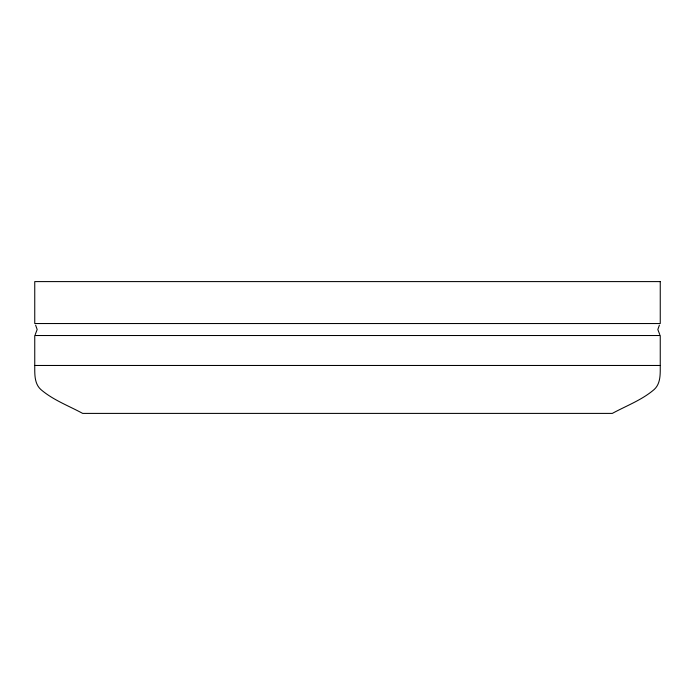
<?xml version="1.0" encoding="UTF-8"?>
<svg xmlns="http://www.w3.org/2000/svg" width="695" height="695" viewBox="0 0 695 695"><rect width="100%" height="100%" fill="white"/><g stroke="black" fill="none" stroke-linecap="round" stroke-linejoin="round"><path stroke-width="1.04" d="M660.25 365.474C660.215 373.675 660.867 383.336 654.256 389.435C641.989 400.033 626.412 405.732 612.312 413.403L82.67 413.403C68.579 405.732 53.002 400.033 40.744 389.435C34.133 383.336 34.785 373.675 34.75 365.474L34.75 335.52L660.25 335.52L660.25 365.474L34.75 365.474M659.381 325.164L657.835 329.526L659.79 334.66M35.21 334.66L37.165 329.526L35.619 325.164M660.25 281.597L34.75 281.597L34.75 323.54L660.25 323.54L660.25 281.597"/></g></svg>
